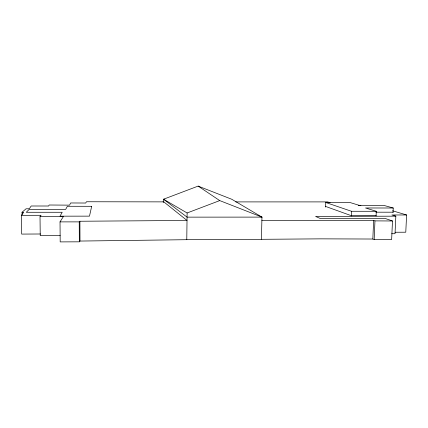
<?xml version="1.0" encoding="UTF-8"?>
<svg xmlns="http://www.w3.org/2000/svg" width="428" height="428" viewBox="0 0 428 428"><rect width="100%" height="100%" fill="white"/><g stroke="black" fill="none" stroke-linecap="round" stroke-linejoin="round"><path stroke-width="0.64" d="M163.507 202.562L163.539 199.229L198.143 186.1L231.805 199.288L261.963 217.114L261.422 239.311L186.779 239.691L79.999 241.055L79.33 241.825L60.182 241.9L60.022 221.886L63.398 216.541L40.018 216.638L40.232 235.614L60.204 235.432M186.779 239.691L187.111 212.978L163.539 199.229L164.86 199.229M325.596 207.088L325.756 202.498L350.147 202.567L359.119 205.306L383.697 205.36L393.246 208.008L393.038 212.577M351.302 215.947L351.484 211.277L325.756 202.498M391.695 233.736L395.028 233.709L395.836 216.172L315.596 216.434L320.288 218.515L385.409 218.526L392.487 220.982L391.641 239.557L374.168 239.498L372.836 239.027L373.628 220.49L261.882 220.377M374.168 239.498L374.96 220.88L373.628 220.49M376.089 215.942L376.292 211.298L365.517 207.971L393.246 208.008M392.583 210.79L406.6 214.974L405.776 232.211L395.108 232.254M40.601 233.993L21.668 234.089L21.4 215.327L23.684 212.293L22.037 212.267L22.074 214.851M40.018 216.638L41.045 215.3L21.4 215.327M60.022 221.886L79.234 221.881L79.908 221.249L187.02 220.457L163.052 201.267M22.037 212.267L26.038 208.805L29.318 208.746L31.18 205.996L48.653 206.012L49.156 205.007L69.561 205.146L70.641 202.963L85.728 203.027L86.429 201.754L163.512 201.877M187.111 212.978L219.73 200.598L261.963 217.114L187.063 217.14L163.539 199.229M261.422 239.311L320.786 238.851L372.836 239.027M375.902 212.186L393.054 212.197M406.6 214.974L391.898 214.979L395.836 216.172M376.105 215.685L351.313 215.691L325.617 206.44M235.732 201.898L327.57 201.898L330.1 202.669M351.484 211.277L376.292 211.298M374.96 220.88L392.487 220.982M358.252 205.515L360.895 205.536M260.652 216.873L261.963 217.114M198.143 186.1L219.73 200.598M79.908 221.249L79.999 241.055M79.234 221.881L79.33 241.825M91.678 206.301L89.489 216.14L60.006 216.172L62.204 212.272L26.285 212.283L29.195 209.362L65.682 209.378L67.357 206.275L91.678 206.301"/></g></svg>
